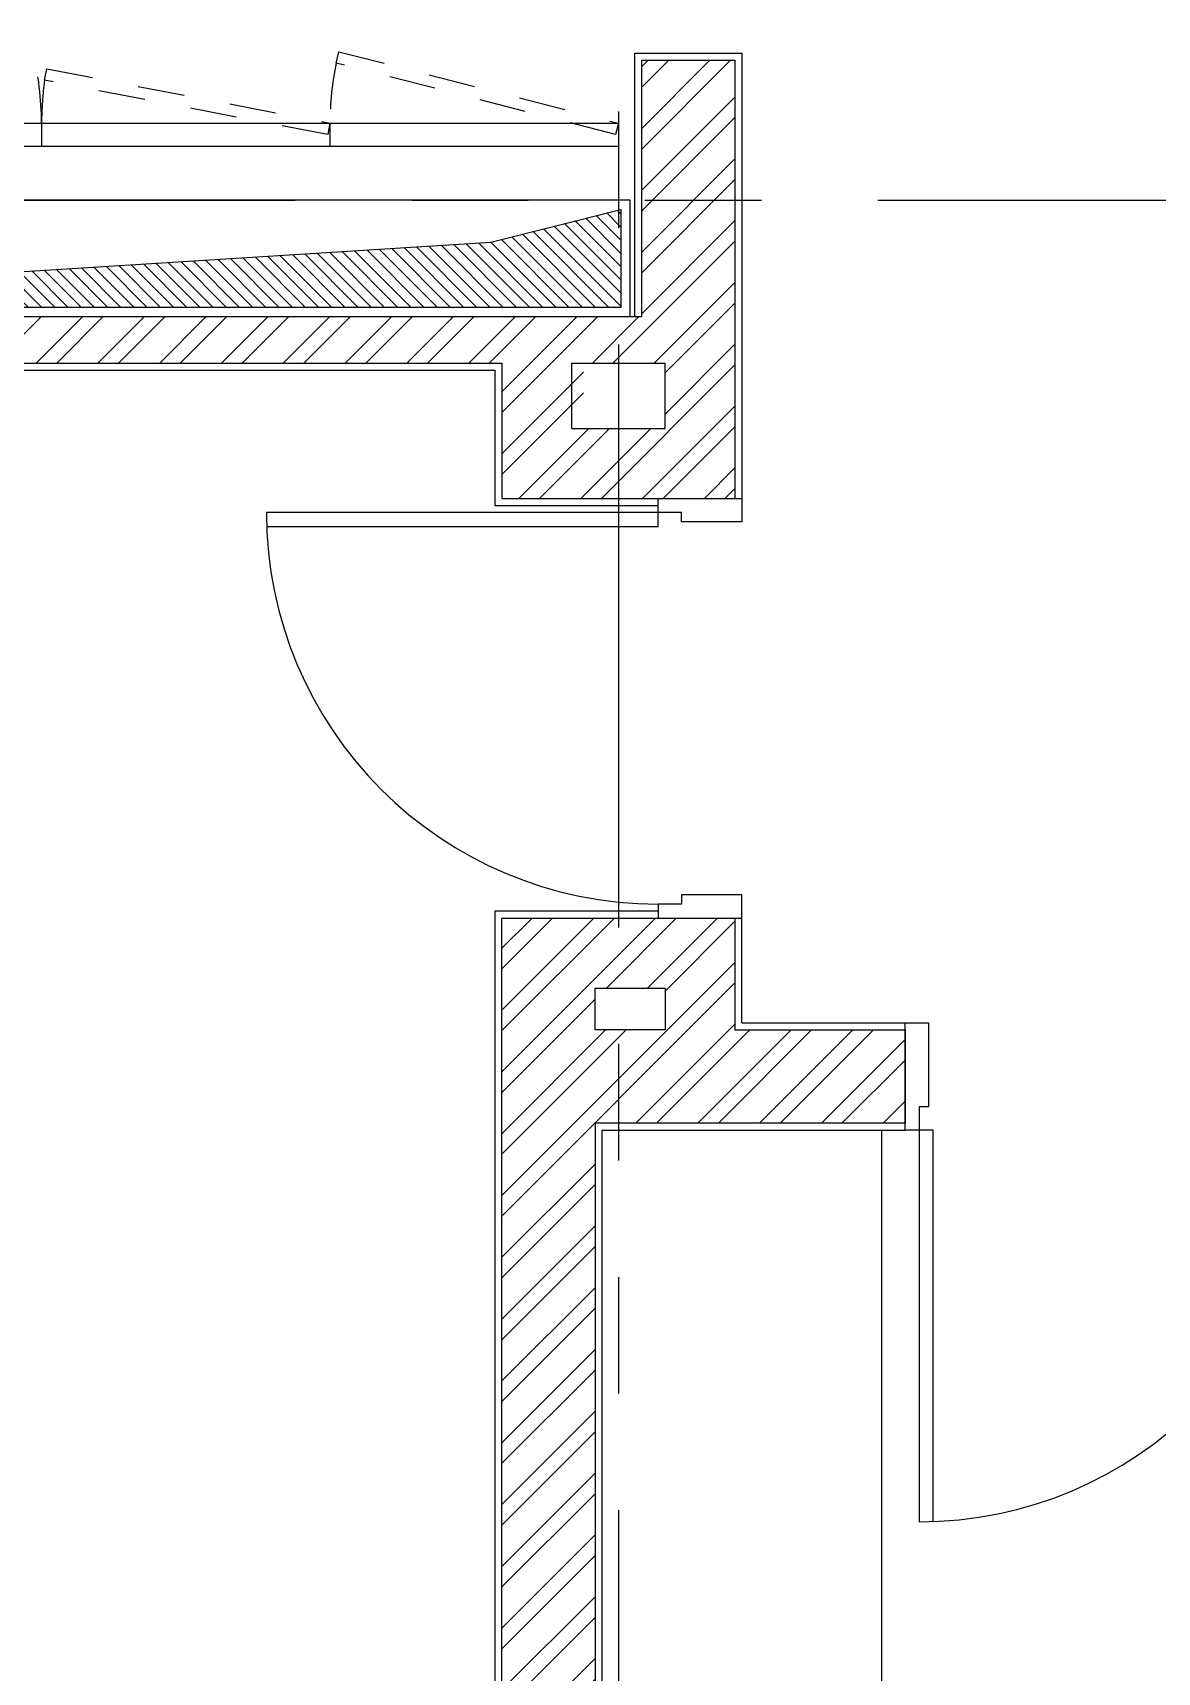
# Model space of a CAD drawing. Extents: x 186.8 to 246.9, y -2.6 to 70.8.
# Drawn here: x 226.574 to 228.986, y 9.692 to 13.209 of the extents above; entities that cross this region are included whole.
import ezdxf

# ---------------------------------------------------------------- set-up
doc = ezdxf.new("R2010")
doc.units = 0
doc.header["$MEASUREMENT"] = 0
doc.linetypes.add('AXIS_100$0$A-AXIS$0$PHANTOM', pattern=[2.5, 1.25, -0.25, 0.25, -0.25, 0.25, -0.25])
doc.linetypes.add('HIDDEN2', pattern=[0.1875, 0.125, -0.0625])
for name, color, linetype in [('A-closet', 252, 'CONTINUOUS'), ('A-DOORS', 1, 'CONTINUOUS'), ('A-HATCH-WALL', 8, 'CONTINUOUS'), ('A-PLASTER', 8, 'CONTINUOUS'), ('A-PORTE', 1, 'CONTINUOUS'), ('a-shaft', 251, 'CONTINUOUS'), ('A-WALL', 4, 'CONTINUOUS'), ('AXIS_100$0$A-AXIS-100', 10, 'AXIS_100$0$A-AXIS$0$PHANTOM'), ('S-9-10TH$0$A-SHAFT 9-10TH', 8, 'CONTINUOUS')]:
    doc.layers.add(name, color=color, linetype=linetype)
pattern_1 = [(45, (195.38718, -3e-10), (-0.06629126, 0.06629126), []), (45, (195.43137, -3e-10), (-0.06629126, 0.06629126), [])]

# ---------------------------------------------------------------- blocks, each defined once
blk = doc.blocks.new('P90E18D')
at = {"layer": 'A-PORTE'}
for p, q in [((0, 0), (0.05, 0)), ((0, -0.18), (0, 0)), ((0.05, 0), (0.05, -0.13)), ((0.9, 0), (0.85, 0)), ((0.85, 0), (0.85, -0.13)), ((0.9, -0.18), (0.9, 0)), ((0.05, -0.13), (0.03, -0.13)), ((0.03, -0.13), (0.03, -0.18)), ((0.85, -0.13), (0.87, -0.13)), ((0.87, -0.13), (0.87, -0.18)), ((0.03, -0.18), (0, -0.18)), ((0.06, -0.18), (0.02, -0.18)), ((0.03, -0.18), (0.03, -1.02)), ((0.06, -1.02), (0.06, -0.18)), ((0.87, -0.18), (0.9, -0.18))]:
    blk.add_line(p, q, dxfattribs=at)
blk.add_arc((0.03, -0.18), 0.84, 270, 360, dxfattribs=at)
blk = doc.blocks.new('P90E23D')
at = {"layer": 'A-PORTE'}
for p, q in [((0, 0), (0, -0.05)), ((0.23, 0), (0, 0)), ((0.23, -0.03), (0.23, 0)), ((0.18, -0.05), (0.18, -0.03)), ((0.18, -0.03), (0.23, -0.03)), ((0, -0.05), (0.18, -0.05)), ((1.07, -0.84), (0.23, -0.84)), ((0.23, -0.84), (0.23, -0.88)), ((0, -0.9), (0, -0.85)), ((0, -0.85), (0.18, -0.85)), ((0.18, -0.85), (0.18, -0.87)), ((0.18, -0.87), (0.23, -0.87)), ((0.23, -0.87), (1.07, -0.87)), ((0.23, -0.87), (0.23, -0.9)), ((0.23, -0.9), (0, -0.9))]:
    blk.add_line(p, q, dxfattribs=at)
blk.add_arc((0.23, -0.87), 0.84, 0, 90, dxfattribs=at)

msp = doc.modelspace()

# ---------------------------------------------------------------- hatches: boundary and pattern name
at = {"layer": 'A-HATCH-WALL'}
h = msp.add_hatch(dxfattribs=at)
h.set_pattern_fill('ANSI32', color=256, scale=0.25, style=0)
h.set_pattern_definition(pattern_1)
h.paths.add_polyline_path([(227.75554, 12.36), (227.75554, 12.5), (227.93054, 12.5), (227.93054, 12.36)], flags=16)
h.paths.add_polyline_path([(228.08054, 13.15), (227.88054, 13.15), (227.88054, 12.6), (225.15554, 12.6), (225.15554, 12.85), (225.00554, 12.85), (225.00554, 12.6), (223.15554, 12.6), (223.15554, 12.45), (225.40554, 12.45), (225.40554, 11.85), (225.55554, 11.85), (225.55554, 12.5), (227.58054, 12.5), (227.58054, 12.21), (228.08054, 12.21)])
h = msp.add_hatch(dxfattribs=at)
h.set_pattern_fill('ANSI32', color=256, scale=0.25, style=0)
h.set_pattern_definition(pattern_1)
h.paths.add_polyline_path([(228.44554, 11.07), (228.08054, 11.07), (228.08054, 11.31), (227.58054, 11.31), (227.58054, 6.8), (227.78054, 6.8), (227.78054, 10.87), (228.44554, 10.87)])
h.paths.add_polyline_path([(227.93054, 11.07), (227.78054, 11.07), (227.78054, 11.16), (227.93054, 11.16)], flags=17)
at = {"layer": 'a-shaft'}
h = msp.add_hatch(dxfattribs=at)
h.set_pattern_fill('_USER,_O', color=256, scale=0.02, angle=315, pattern_type=0)
h.set_pattern_definition([(315, (-338178.359556, -23743.371716), (0.0141421356237, 0.0141421356237), [])])
h.paths.add_polyline_path([(227.83554, 12.62), (227.83554, 12.83), (227.557, 12.75968), (225.32554, 12.62)])

# ---------------------------------------------------------------- linework, layer by layer
at = {"layer": 'A-closet'}
msp.add_line((228.39554, 6.815), (228.39554, 10.855), dxfattribs=at)
at = {"layer": 'A-DOORS', "ltscale": 4}
for p, q in [((226.59304, 13.015), (226.59304, 12.965)), ((227.21179, 13.015), (227.21179, 12.965))]:
    msp.add_line(p, q, dxfattribs=at)
at = {"layer": 'A-DOORS', "linetype": 'HIDDEN2', "ltscale": 0.5}
for points in [[(227.82435, 12.99078), (227.22489, 13.14407), (227.23108, 13.16829), (227.83054, 13.015)], [(227.20708, 12.99045), (226.59943, 13.10715), (226.60415, 13.1317), (227.21179, 13.015)]]:
    msp.add_lwpolyline(points, close=True, dxfattribs=at)
at = {"layer": 'A-DOORS'}
msp.add_lwpolyline([(225.35554, 13.015), (227.83054, 13.015), (227.83054, 12.965), (225.35554, 12.965)], close=True, dxfattribs=at)
at = {"layer": 'A-DOORS', "linetype": 'HIDDEN2', "ltscale": 0.5}
for centre, radius, start, end in [((225.94035, 13.01287), 0.6527, 0.18679, 13.79683), ((227.88003, 13.0124), 0.66824, 168.6366, 179.77711), ((227.34421, 13.00921), 0.75119, 172.50845, 179.55834)]:
    msp.add_arc(centre, radius, start, end, dxfattribs=at)
at = {"layer": 'A-PLASTER'}
for q in [(228.09554, 11.31), (228.44554, 11.085)]:
    msp.add_line((228.09554, 11.085), q, dxfattribs=at)
for points in [[(227.86554, 12.6), (227.86554, 13.165), (228.09554, 13.165), (228.09554, 12.21)], [(225.57054, 11.85), (225.57054, 12.485), (227.56554, 12.485), (227.56554, 12.195), (227.91554, 12.195)], [(227.91554, 11.325), (227.56554, 11.325), (227.56554, 6.815), (227.46054, 6.815)], [(227.90054, 6.815), (227.79554, 6.815), (227.79554, 10.855), (228.44554, 10.855)]]:
    msp.add_lwpolyline(points, dxfattribs=at)
at = {"layer": 'a-shaft'}
msp.add_lwpolyline([(227.83554, 12.83), (227.83554, 12.62), (225.32554, 12.62), (227.557, 12.75968), (227.83554, 12.83)], dxfattribs=at)
at = {"layer": 'A-WALL'}
for p, q in [((225.55554, 12.5), (227.58054, 12.5)), ((227.58054, 12.5), (227.58054, 12.21)), ((227.73054, 12.5), (227.93054, 12.5)), ((227.73054, 12.36), (227.73054, 12.5)), ((227.93054, 12.36), (227.93054, 12.5)), ((227.73054, 12.36), (227.93054, 12.36)), ((227.58054, 12.21), (228.08054, 12.21)), ((228.44554, 10.87), (228.44554, 11.07))]:
    msp.add_line(p, q, dxfattribs=at)
msp.add_lwpolyline([(225.15554, 12.85), (225.15554, 12.6), (227.88054, 12.6), (227.88054, 13.15), (228.08054, 13.15), (228.08054, 12.21)], dxfattribs=at)
for points in [[(228.44554, 11.07), (228.44554, 10.87), (227.78054, 10.87), (227.78054, 6.8), (227.58054, 6.8), (227.58054, 11.31), (228.08054, 11.31), (228.08054, 11.07), (228.44554, 11.07)], [(227.93054, 11.16), (227.93054, 11.07), (227.78054, 11.07), (227.78054, 11.16)]]:
    msp.add_lwpolyline(points, close=True, dxfattribs=at)
at = {"layer": 'AXIS_100$0$A-AXIS-100'}
for p, q in [((227.83054, 25.04), (227.83054, -1.8346)), ((193.38718, 12.85), (240.59652, 12.85))]:
    msp.add_line(p, q, dxfattribs=at)
at = {"layer": 'S-9-10TH$0$A-SHAFT 9-10TH'}
msp.add_lwpolyline([(225.30554, 12.6), (227.85554, 12.6), (227.85554, 12.85), (225.30554, 12.85)], close=True, dxfattribs=at)

# ---------------------------------------------------------------- block references
at = {"layer": 'A-DOORS'}
for name, p, rotation in [('P90E18D', (228.09554, 12.21), 269.9999999941425), ('P90E23D', (229.34554, 11.085), 270)]:
    msp.add_blockref(name, p, dxfattribs=dict(at, rotation=rotation))

doc.saveas('drawing.dxf')
